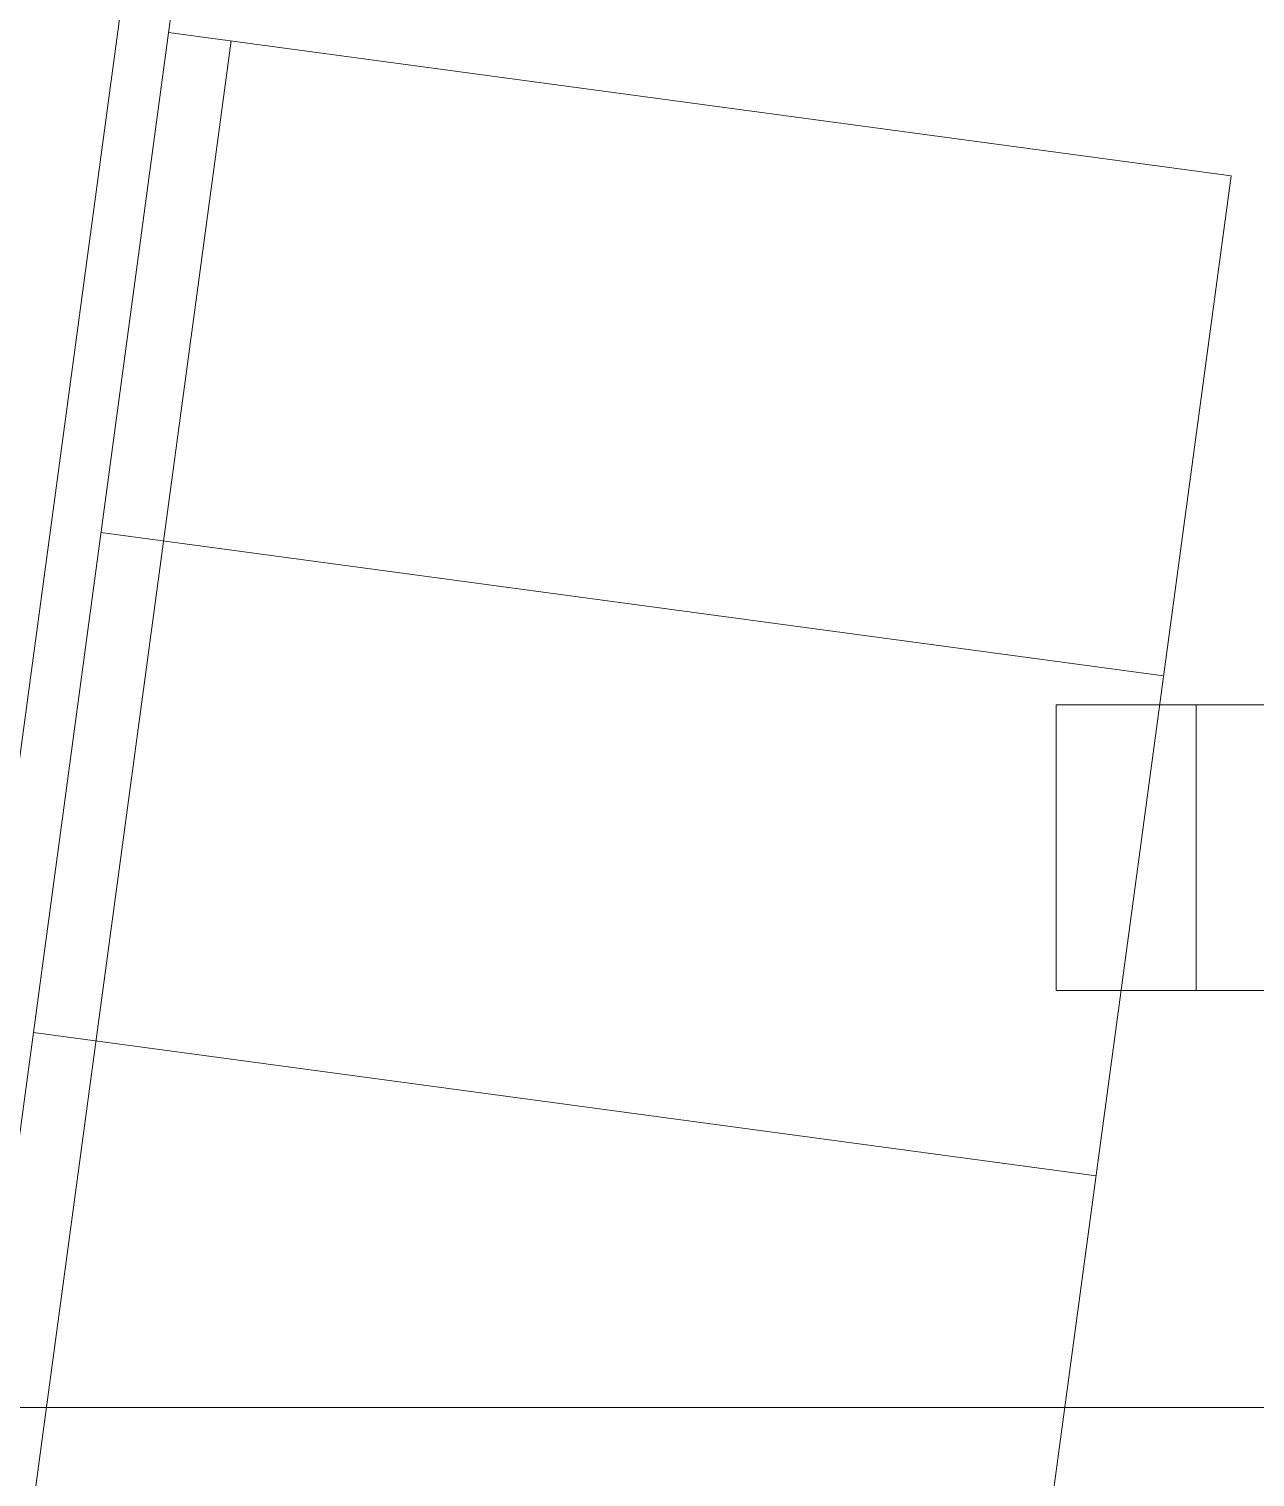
# Model space of a CAD drawing. Header units: millimetres. Extents: x -280308 to 6402717, y -14 to 2073074.
# Drawn here: x -41655 to -39225, y 415746 to 418616 of the extents above; entities that cross this region are included whole.
import ezdxf
from ezdxf.enums import TextEntityAlignment as Align

# ---------------------------------------------------------------- set-up
doc = ezdxf.new("R2010")
doc.units = ezdxf.units.MM
doc.layers.get('0').update_dxf_attribs({"lineweight": 0})
doc.layers.add('A-FURN-EQPM', color=177, linetype='Continuous', lineweight=0)
doc.layers.add('A-Z22-T-Anno_Text', color=152, linetype='Continuous', lineweight=9)
doc.styles.add('TGF_A', font='arial.ttf')

# ---------------------------------------------------------------- blocks, each defined once
blk = doc.blocks.new('A$Cc6df37c2')
at = {"color": 0, "linetype": 'ByBlock', "lineweight": -2}
for p, q in [((-1250.9, -296.1), (-1250.9, 270)), ((-1250.9, 270), (-1232, 270)), ((-1232, 270), (-973.5, 270)), ((-973.5, 270), (-771.9, 270)), ((-973.5, -296.1), (-973.5, 270)), ((-1232, -296.1), (-1250.9, -296.1)), ((-973.5, -296.1), (-1232, -296.1)), ((-771.9, -296.1), (-973.5, -296.1))]:
    blk.add_line(p, q, dxfattribs=at)
blk = doc.blocks.new('A$C834590f0')
at = {"ltscale": 0.25}
for p, q in [((-65686.4, -6935.8), (-63580.3, -7220.3)), ((-65562.3, -6952.5), (-66633.2, -14880.5)), ((-63580.3, -7220.3), (-64651.2, -15148.3)), ((-65820.2, -7926.8), (-63714.1, -8211.3)), ((-65954.1, -8917.8), (-63848, -9202.3))]:
    blk.add_line(p, q, dxfattribs=at)
blk.add_lwpolyline([(-66354.7, -6103.5), (-65587.9, -6207.1), (-66806, -15223.8), (-67574, -15120)], dxfattribs=at)
blk.add_lwpolyline([(-66270.3, -6215.9), (-65700.4, -6292.8), (-66891.7, -15111.3), (-67461.5, -15034.3)], close=True, dxfattribs=at)
for radius, start, end in [(9333.2, 17.25791, 82.30625), (6246.1, 26.31463, 82.30676), (6146.1, 26.77659, 82.30676)]:
    blk.add_arc((-66983.9, -10752.1), radius, start, end, dxfattribs=at)
at = {"layer": 'A-FURN-EQPM', "color": 32, "ltscale": 0.25, "true_color": 0xdd6108}
blk.add_blockref('A$Cc6df37c2', (-62676, -8538.8), dxfattribs=at)
blk = doc.blocks.new('A$C7a9db0a0')
at = {"ltscale": 0.25}
blk.add_blockref('A$C834590f0', (70322.8, -713.8), dxfattribs=at)
blk = doc.blocks.new('*U540')
at = {"lineweight": -2}
blk.add_lwpolyline([(0.23438, 0), (7.63166, 0)], dxfattribs=at)
at = {"color": 7, "lineweight": -2, "style": 'TGF_A', "flags": 8}
for tag, height, p in [('NOTE1', 0.0625, (0, 0.3375)), ('DET', 0.09375, (0, 0.09612)), ('SHT', 0.075, (0, -0.10211)), ('NOTE2', 0.0625, (0, -0.39942))]:
    blk.add_attdef(tag, text='', height=height, dxfattribs=at).set_placement(p, align=Align.MIDDLE)
blk = doc.blocks.new('A$Cba193409')
at = {"layer": 'A-Z22-T-Anno_Text', "color": 7, "xscale": 4266.666666600002, "yscale": 4266.666666600002, "zscale": 4266.666666600002}
blk.add_blockref('*U540', (-74879.7, -8888.9), dxfattribs=at)
blk = doc.blocks.new('2')
at = {"ltscale": 0.25}
blk.add_blockref('A$C7a9db0a0', (-46014.9, 426259.3), dxfattribs=at)
at = {"layer": 'A-FURN-EQPM', "color": 0, "linetype": 'ByBlock', "lineweight": -2, "ltscale": 0.25}
blk.add_blockref('A$Cba193409', (22557.9, 424773.3), dxfattribs=at)

msp = doc.modelspace()

# ---------------------------------------------------------------- block references
msp.add_blockref('2', (0, 0))

doc.saveas('drawing.dxf')
